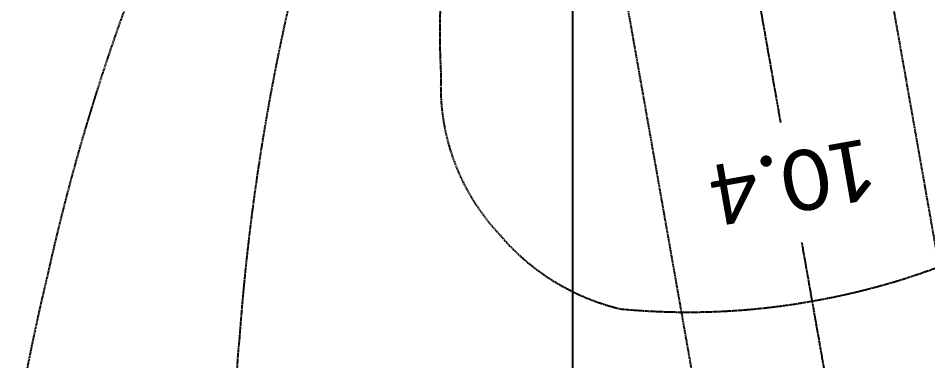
# Model space of a CAD drawing. Header units: millimetres. Extents: x 26027 to 581921, y 7230 to 233891.
# Drawn here: x 453164 to 454661, y 143731 to 144295 of the extents above; entities that cross this region are included whole.
import ezdxf

# ---------------------------------------------------------------- set-up
doc = ezdxf.new("R2010")
doc.units = ezdxf.units.MM
doc.header["$LTSCALE"] = 5
doc.linetypes.add('AXES2', pattern=[1.125, 0.75, -0.125, 0.125, -0.125])
doc.linetypes.add('CACHE', pattern=[0.375, 0.25, -0.125])
doc.layers.add('GE-DESIGNER_WARNING', color=1, linetype='Continuous', plot=False)
for name, color, linetype in [('GE-EQUIPMENT_INSERTION', 140, 'Continuous'), ('GE-EQUIPMENT_MOVEMENT', 241, 'CACHE'), ('GE-MAIN_AXIS', 83, 'AXES2'), ('GE-MM-SCATTER_LINES', 222, 'CACHE')]:
    doc.layers.add(name, color=color, linetype=linetype)
doc.styles.add('GE-TEXT', font='calibri.ttf')
doc.styles.add('ROMANS', font='romans', dxfattribs={"width": 0.8, "height": 100})
doc.dimstyles.new('100', dxfattribs={"dimscale": 0.8, "dimtxt": 180, "dimasz": 100, "dimexe": 150, "dimexo": 0, "dimgap": 100, "dimtad": 1, "dimtih": 1, "dimtoh": 1, "dimdec": 0, "dimzin": 0, "dimdsep": 46, "dimtxsty": 'ROMANS', "dimblk": 'DOT', "dimcen": 0, "dimclrd": 180, "dimclre": 180, "dimclrt": 180, "dimazin": 0, "dimtfac": 1, "dimtdec": 0, "dimtix": 1, "dimtmove": 2, "dimatfit": 3, "dimldrblk": 'DOT', "dimfxl": 1, "dimtolj": 1, "dimtzin": 0, "dimarcsym": 0})

# ---------------------------------------------------------------- blocks, each defined once
blk = doc.blocks.new('_Dot')
at = {"color": 0, "linetype": 'ByBlock', "lineweight": -2}
blk.add_line((-0.5, 0), (-1, 0), dxfattribs=at)
at = {"color": 0, "linetype": 'ByBlock', "const_width": 0.5}
blk.add_lwpolyline([(-0.25, 0, 1), (0.25, 0, 1)], format="xyb", close=True, dxfattribs=at)
blk = doc.blocks.new('*D478')
at = {"layer": 'DEFPOINTS', "color": 0, "transparency": 16777216}
for p in [(452467.5, 149660.3, 2.4), (454077, 142305.3, 2.4), (454077, 142305.3)]:
    blk.add_point(p, dxfattribs=at)
at = {"layer": 'GE-DESIGNER_WARNING', "color": 180, "lineweight": -2, "transparency": 16777216}
for p, q in [((452467.5, 149660.3), (454197, 149660.3)), ((454077, 149580.3), (454077, 146112.8)), ((454077, 142385.3), (454077, 145852.8)), ((454077, 142305.3), (454197, 142305.3))]:
    blk.add_line(p, q, dxfattribs=at)
at = {"layer": 'GE-DESIGNER_WARNING', "color": 180, "lineweight": -2, "transparency": 16777216, "xscale": 80, "yscale": 80, "zscale": 80}
for p, rotation in [((454077, 149660.3), 90), ((454077, 142305.3), 270)]:
    blk.add_blockref('_Dot', p, dxfattribs=dict(at, rotation=rotation))
at = {"layer": 'GE-DESIGNER_WARNING', "color": 180, "lineweight": 0, "transparency": 16777216, "insert": (454077, 145982.8), "char_height": 100, "attachment_point": 5, "style": 'ROMANS'}
blk.add_mtext('\\A1;7355', dxfattribs=at)
blk = doc.blocks.new('GE-EUR02909')
at = {"layer": 'GE-EQUIPMENT_MOVEMENT'}
blk.add_lwpolyline([(-215, 624), (-215, 1662.4), (215, 1662.4), (215, 624)], dxfattribs=at)
at = {"layer": 'GE-MAIN_AXIS'}
blk.add_line((0, 2301.6), (0, -3908.2), dxfattribs=at)
blk = doc.blocks.new('GE-EUR02460')
at = {"layer": 'GE-MM-SCATTER_LINES', "color": 232, "insert": (-4.6, 1020.3), "char_height": 100, "attachment_point": 5, "style": 'GE-TEXT', "bg_fill": 3, "box_fill_scale": 1.5, "bg_fill_color": 256, "bg_fill_transparency": 0}
blk.add_mtext('10.4', dxfattribs=at)
at = {"layer": 'GE-MM-SCATTER_LINES'}
for points in [[(-1877, 2809.7, -0.066731), (-1477.7, 3276.4, -0.05671), (-876.5, 3692.3, -0.056657), (-300.6, 3915.3, -0.064166), (-0.1, 3961.9, -0.064166), (300.5, 3915.3, -0.056657), (876.4, 3692.3, -0.05671), (1477.5, 3276.4, -0.066731), (1876.9, 2809.7, -0.097279), (1968.7, 2530.9, -0.077787), (1905.9, 1991.6, -0.062199), (1419.5, 803.5, -0.017391), (931.6, 0, -0.045456), (1967.7, -837.7, -0.03216), (2657.7, -1614.2, -0.056435), (3120, -2375.1, -0.080983), (3302.7, -3019.9, -0.08099), (3294.1, -3308.8, -0.104284), (3173.5, -3515.9, -0.10881), (2769.6, -3750, -0.052925), (1940, -3915, -0.025926), (-0.1, -3987, -0.025926)], [(1413.6, -644.2, 0.012361), (759.5, -108.2, -0.002807), (626.6, 0, 0.047008), (971.8, 450.3, 0.040906), (1231.4, 957, 0.041082), (1436, 1557.8, 0.088425)], [(979.9, 1454.5, -0.08037), (939.1, 1115.7, -0.039275), (755, 569.2, -0.117779), (386.8, 0, 0.049751), (588.9, -183, 0.002438), (892.5, -393.8, -0.031823), (1219.2, -618.8, -0.09937)]]:
    blk.add_lwpolyline(points, format="xyb", dxfattribs=at)
blk.add_lwpolyline([(-0.1, -1166.3, 0.055046), (346.7, -1194.1, 0.130885), (634, -1122.3, 0.185507), (736.5, -984.9, 0.123784), (733.1, -711.5, 0.078623), (556.3, -341.3, 0.026468), (330.6, -78.2), (258, 0, 0.058507), (459.6, 436.9, 0.063282), (537.3, 747.1, 0.205916), (487.1, 1023.2, 0.15871), (313.1, 1177, 0.068311), (-0.1, 1219.1, 0.068311), (-313.2, 1177, 0.15871), (-487.2, 1023.2, 0.205916), (-537.4, 747.1, 0.063282), (-459.8, 436.9, 0.058507), (-258.1, 0), (-330.8, -78.2, 0.026468), (-556.5, -341.3, 0.078623), (-733.2, -711.5, 0.123784), (-736.6, -984.9, 0.185507), (-634.1, -1122.3, 0.130885), (-346.9, -1194.1, 0.055046)], format="xyb", close=True, dxfattribs=at)

msp = doc.modelspace()

# ---------------------------------------------------------------- block references
at = {"layer": 'GE-EQUIPMENT_INSERTION', "rotation": 189.9999999999999}
msp.add_blockref('GE-EUR02909', (454259.3, 145029.8), dxfattribs=at)

# ---------------------------------------------------------------- dimensions: what is measured, and where the dimension line sits
at = {"layer": 'GE-DESIGNER_WARNING', "lineweight": 0}
dim = msp.add_linear_dim(base=(454077, 142305.3), p1=(452467.5, 149660.3, 2.4), p2=(454077, 142305.3, 2.4), angle=90, dimstyle='100', dxfattribs=at)
dim.commit()
dim.dimension.update_dxf_attribs({"geometry": '*D478', "text_midpoint": (454077, 145982.8)})

# ---------------------------------------------------------------- next in the draw order: block references
at = {"layer": 'GE-EQUIPMENT_INSERTION', "rotation": 189.9999999999999}
msp.add_blockref('GE-EUR02460', (454259.3, 145029.8), dxfattribs=at)

doc.saveas('drawing.dxf')
